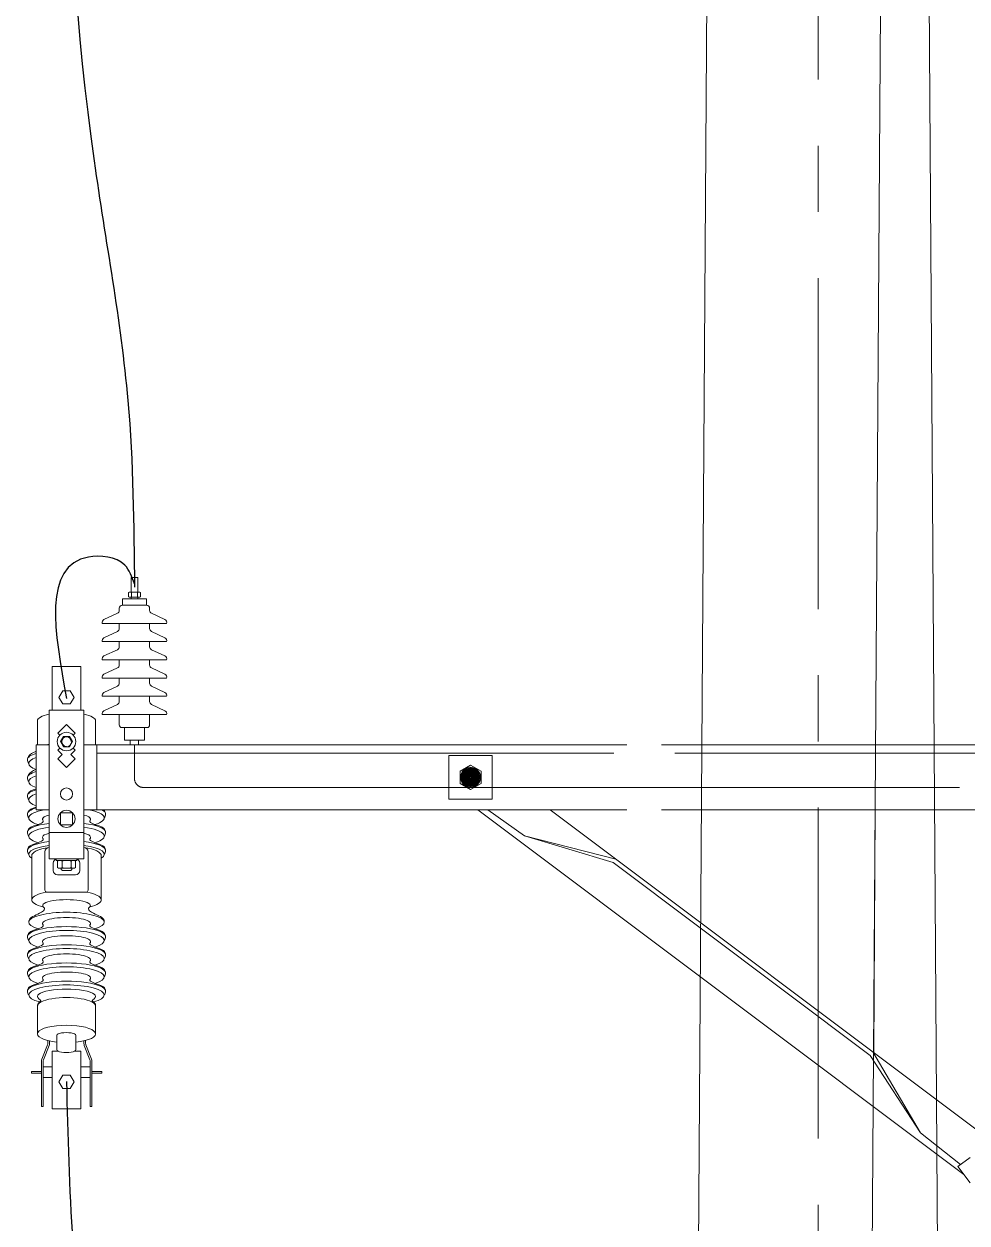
# Model space of a CAD drawing. Header units: millimetres. Extents: x 330554 to 656471, y 11007 to 130943.
# Drawn here: x 386369 to 387454, y 96923 to 98303 of the extents above; entities that cross this region are included whole.
import ezdxf

# ---------------------------------------------------------------- set-up
doc = ezdxf.new("R2010")
doc.units = ezdxf.units.MM
doc.header["$LTSCALE"] = 6
doc.linetypes.add('CENTER', pattern=[50.8, 31.75, -6.35, 6.35, -6.35])
doc.linetypes.add('DASHED', pattern=[19.05, 12.7, -6.35])
for name, color, linetype, lineweight in [('Co ban', 3, 'Continuous', 13), ('Duong day', 5, 'Continuous', 30), ('Net 0.15', 140, 'Continuous', 15), ('Truc', 6, 'Continuous', 9)]:
    doc.layers.add(name, color=color, linetype=linetype, lineweight=lineweight)

msp = doc.modelspace()

# ---------------------------------------------------------------- linework, layer by layer
at = {"layer": 'Co ban'}
for p, q in [((386401.406, 97563.289), (386434.265, 97563.289)), ((386401.406, 97513.083), (386401.406, 97563.289)), ((386434.265, 97563.289), (386434.265, 97513.083)), ((386413.505, 97535.326), (386409.175, 97527.826)), ((386422.165, 97535.326), (386413.505, 97535.326)), ((386426.496, 97527.826), (386422.165, 97535.326)), ((386409.175, 97527.826), (386413.505, 97520.326)), ((386413.505, 97520.326), (386422.165, 97520.326)), ((386422.165, 97520.326), (386426.496, 97527.826)), ((386437.835, 97513.083), (386397.835, 97513.083)), ((386397.835, 97513.083), (386397.835, 97507.083)), ((386437.835, 97513.083), (386397.835, 97513.083)), ((386397.835, 97512.177), (386397.835, 97497.585)), ((386437.835, 97507.083), (386437.835, 97513.083)), ((386437.835, 97446.211), (386437.835, 97512.177)), ((386384.335, 97500.703), (386384.335, 97473.312)), ((386397.835, 97342.177), (386397.835, 97497.585)), ((386407.826, 97486.688), (386417.725, 97496.588)), ((386417.725, 97496.588), (386427.625, 97486.688)), ((386451.335, 97500.703), (386451.335, 97473.312)), ((386410.144, 97484.37), (386407.826, 97486.688)), ((386414.371, 97482.99), (386410.907, 97476.99)), ((386410.907, 97476.99), (386414.371, 97470.99)), ((386421.299, 97482.99), (386414.371, 97482.99)), ((386424.764, 97476.99), (386421.299, 97482.99)), ((386421.299, 97470.99), (386424.764, 97476.99)), ((386427.625, 97486.688), (386425.418, 97484.482)), ((386407.936, 97467.09), (386410.298, 97469.452)), ((386412.886, 97462.141), (386407.936, 97467.09)), ((386407.936, 97457.191), (386412.886, 97462.141)), ((386414.371, 97470.99), (386421.299, 97470.99)), ((386427.735, 97467.09), (386422.785, 97462.141)), ((386422.785, 97462.141), (386427.735, 97457.191)), ((386425.373, 97469.452), (386427.735, 97467.09)), ((386417.835, 97447.291), (386407.936, 97457.191)), ((386427.735, 97457.191), (386417.835, 97447.291)), ((386437.835, 97446.211), (386437.835, 97342.177)), ((386410.835, 97395.085), (386424.835, 97395.085)), ((386410.835, 97381.085), (386410.835, 97395.085)), ((386424.835, 97395.085), (386424.835, 97381.085)), ((386424.835, 97381.085), (386410.835, 97381.085)), ((386397.835, 97372.177), (386437.835, 97372.177)), ((386392.835, 97350.084), (386392.835, 97307.084)), ((386442.835, 97307.084), (386442.835, 97350.084)), ((386377.856, 97295.073), (386377.856, 97346.039)), ((386397.835, 97342.177), (386437.835, 97342.177)), ((386402.542, 97328.741), (386402.542, 97337.07)), ((386405.835, 97342.177), (386405.835, 97340.177)), ((386429.835, 97342.177), (386405.835, 97342.177)), ((386405.835, 97340.177), (386429.835, 97340.177)), ((386407.443, 97339.271), (386407.443, 97332.084)), ((386407.542, 97342.07), (386428.129, 97342.07)), ((386410.041, 97340.177), (386425.63, 97340.177)), ((386412.639, 97339.271), (386412.639, 97332.084)), ((386423.031, 97339.271), (386423.031, 97332.084)), ((386428.228, 97339.271), (386428.228, 97332.084)), ((386429.835, 97340.177), (386429.835, 97342.177)), ((386433.129, 97337.07), (386433.129, 97328.741)), ((386457.815, 97295.073), (386457.815, 97345.236)), ((386402.542, 97328.741), (386402.542, 97330.703)), ((386428.129, 97323.741), (386407.542, 97323.741)), ((386410.041, 97331.177), (386425.63, 97331.177)), ((386411.835, 97331.177), (386411.835, 97329.769)), ((386411.835, 97329.769), (386413.035, 97328.569)), ((386413.035, 97328.569), (386422.635, 97328.569)), ((386423.835, 97329.769), (386422.635, 97328.569)), ((386423.835, 97329.769), (386423.835, 97331.177)), ((386433.129, 97330.703), (386433.129, 97328.741)), ((386394.242, 97303.606), (386441.428, 97303.606)), ((386384.335, 97172.381), (386384.335, 97140.473)), ((386451.335, 97172.381), (386451.335, 97140.473)), ((386398.218, 97132.367), (386396.223, 97132.833)), ((386396.223, 97132.833), (386396.223, 97129.584)), ((386398.218, 97129.585), (386398.218, 97132.367)), ((386406.685, 97138.851), (386406.685, 97122.099)), ((386428.607, 97122.099), (386428.607, 97138.851)), ((386437.833, 97132.367), (386439.829, 97132.833)), ((386437.833, 97129.585), (386437.833, 97132.367)), ((386439.829, 97132.833), (386439.829, 97129.584)), ((386395.872, 97127.746), (386389.439, 97111.477)), ((386391.294, 97110.742), (386397.728, 97127.011)), ((386401.406, 97120.762), (386407.719, 97120.762)), ((386401.406, 97054.416), (386401.406, 97120.762)), ((386427.573, 97120.762), (386434.265, 97120.762)), ((386434.265, 97120.762), (386434.265, 97054.416)), ((386444.757, 97110.742), (386438.324, 97127.011)), ((386440.179, 97127.746), (386446.613, 97111.477)), ((386388.948, 97108.903), (386388.948, 97056.73)), ((386390.944, 97056.73), (386390.944, 97108.904)), ((386390.944, 97102.569), (386401.406, 97102.569)), ((386390.944, 97090.113), (386390.944, 97102.569)), ((386445.108, 97102.569), (386434.265, 97102.569)), ((386445.108, 97056.73), (386445.108, 97108.904)), ((386445.108, 97090.113), (386445.108, 97102.569)), ((386447.103, 97108.903), (386447.103, 97056.73)), ((386377.342, 97095.344), (386377.342, 97097.337)), ((386377.342, 97097.337), (386388.948, 97097.337)), ((386388.948, 97095.344), (386377.342, 97095.344)), ((386401.406, 97090.113), (386390.944, 97090.113)), ((386413.505, 97092.799), (386409.175, 97085.299)), ((386422.165, 97092.799), (386413.505, 97092.799)), ((386426.496, 97085.299), (386422.165, 97092.799)), ((386434.265, 97090.113), (386445.108, 97090.113)), ((386458.329, 97097.337), (386447.103, 97097.337)), ((386447.103, 97095.344), (386458.329, 97095.344)), ((386458.329, 97095.344), (386458.329, 97097.337)), ((386409.175, 97085.299), (386413.505, 97077.799)), ((386413.505, 97077.799), (386422.165, 97077.799)), ((386422.165, 97077.799), (386426.496, 97085.299)), ((386388.948, 97056.73), (386390.944, 97056.73)), ((386434.265, 97054.416), (386401.406, 97054.416)), ((386447.103, 97056.73), (386445.108, 97056.73))]:
    msp.add_line(p, q, dxfattribs=at)
for points in [[(386492.072, 97649.173), (386492.072, 97665.918), (386500.016, 97665.918), (386500.016, 97649.173)], [(386482.162, 97634.086), (386482.162, 97641.364), (386509.925, 97641.364), (386509.925, 97634.086)], [(386490.848, 97649.173), (386501.24, 97649.173)], [(386490.848, 97643.173), (386501.24, 97643.173)], [(386500.016, 97643.173), (386500.016, 97641.364), (386492.072, 97641.364), (386492.072, 97643.173)], [(386492.58, 97643.707), (386492.58, 97648.638)], [(386499.508, 97643.707), (386499.508, 97648.638)], [(386510.53, 97493.113), (386509.892, 97493.113)], [(386397.835, 97398.329), (386382.946, 97398.329), (386382.946, 97473.329), (386397.835, 97473.329)], [(386940.911, 97473.312), (386437.835, 97473.312)], [(386452.835, 97398.312), (386452.835, 97473.312)], [(386452.835, 97463.657), (387047.938, 97463.657)], [(387062.828, 97473.312), (386940.911, 97473.312)], [(387375.636, 97473.312), (387102.828, 97473.312)], [(387117.938, 97463.657), (387375.571, 97463.657)], [(387375.571, 97463.657), (387847.954, 97463.657)], [(388528.057, 97473.312), (387375.636, 97473.312)], [(386437.835, 97398.312), (387062.828, 97398.312)], [(386891.257, 97398.329), (387450.803, 96978.669)], [(386902.798, 97398.312), (386944.958, 97368.495)], [(387482.946, 97017.062), (386974.59, 97398.329)], [(387102.828, 97398.312), (387375.134, 97398.312)], [(387375.134, 97398.312), (388528.057, 97398.312)], [(387049.946, 97341.812), (386944.958, 97368.495), (387046.946, 97337.812), (387342.946, 97115.812), (387400.958, 97026.495), (387345.946, 97119.812)], [(387446.875, 96990.009), (387400.958, 97026.495)], [(387457.946, 96969.145), (387443.946, 96987.812), (387457.946, 96998.312)]]:
    msp.add_lwpolyline(points, dxfattribs=at)
for points in [[(386502.972, 97643.707, -0.30850374), (386499.508, 97643.707, -0.15425187), (386492.58, 97643.707, -0.30850374), (386489.116, 97643.707), (386489.116, 97648.638, -0.30850374), (386492.58, 97648.638, -0.15425187), (386499.508, 97648.638, -0.30850374), (386502.972, 97648.638)], [(386482.162, 97634.086, 0.41421356), (386478.562, 97630.486), (386478.562, 97628.059, -0.29147342), (386476.484, 97624.796), (386460.922, 97617.54, 0.38547249), (386459.046, 97613.086), (386533.041, 97613.086, 0.38547249), (386531.165, 97617.54), (386515.604, 97624.796, -0.29147342), (386513.525, 97628.059), (386513.525, 97630.486, 0.41421356), (386509.925, 97634.086)], [(386481.557, 97493.113, -0.41421356), (386478.557, 97496.113), (386478.557, 97508.086), (386513.53, 97508.086), (386513.53, 97496.113, -0.41421356), (386510.53, 97493.113)]]:
    msp.add_lwpolyline(points, format="xyb", close=True, dxfattribs=at)
for points in [[(386478.562, 97613.086), (386478.562, 97607.059, -0.29147342), (386476.484, 97603.796), (386460.922, 97596.54, 0.38547249), (386459.046, 97592.086), (386533.041, 97592.086, 0.38547249), (386531.165, 97596.54), (386515.604, 97603.796, -0.29147342), (386513.525, 97607.059), (386513.525, 97613.086)], [(386478.562, 97592.086), (386478.562, 97586.059, -0.29147342), (386476.484, 97582.796), (386460.922, 97575.54, 0.38547249), (386459.046, 97571.086), (386533.041, 97571.086, 0.38547249), (386531.165, 97575.54), (386515.604, 97582.796, -0.29147342), (386513.525, 97586.059), (386513.525, 97592.086)], [(386478.562, 97571.086), (386478.562, 97565.059, -0.29147342), (386476.484, 97561.796), (386460.922, 97554.54, 0.38547249), (386459.046, 97550.086), (386533.041, 97550.086, 0.38547249), (386531.165, 97554.54), (386515.604, 97561.796, -0.29147342), (386513.525, 97565.059), (386513.525, 97571.086)], [(386478.562, 97550.086), (386478.562, 97544.059, -0.29147342), (386476.484, 97540.796), (386460.922, 97533.54, 0.38547249), (386459.046, 97529.086), (386533.041, 97529.086, 0.38547249), (386531.165, 97533.54), (386515.604, 97540.796, -0.29147342), (386513.525, 97544.059), (386513.525, 97550.086)], [(386478.562, 97529.086), (386478.562, 97523.059, -0.29147342), (386476.484, 97519.796), (386460.922, 97512.54, 0.38547249), (386459.046, 97508.086), (386533.041, 97508.086, 0.38547249), (386531.165, 97512.54), (386515.604, 97519.796, -0.29147342), (386513.525, 97523.059), (386513.525, 97529.086)]]:
    msp.add_lwpolyline(points, format="xyb", dxfattribs=at)
for points in [[(386507.417, 97478.774), (386484.67, 97478.774), (386484.67, 97493.113), (386507.417, 97493.113)], [(386500.804, 97473.312), (386491.284, 97473.312), (386491.284, 97478.774), (386500.804, 97478.774)], [(386907.938, 97410.829), (386857.938, 97410.829), (386857.938, 97460.829), (386907.938, 97460.829)], [(386882.938, 97449.685), (386894.938, 97442.757), (386894.938, 97428.901), (386882.938, 97421.972), (386870.938, 97428.901), (386870.938, 97442.757)]]:
    msp.add_lwpolyline(points, close=True, dxfattribs=at)
at = {"layer": 'Co ban', "const_width": 10.75}
for points in [[(386877.313, 97435.829, 1), (386888.563, 97435.829, 1)], [(386877.321, 97435.812, 1), (386888.571, 97435.812, 1)]]:
    msp.add_lwpolyline(points, format="xyb", close=True, dxfattribs=at)
at = {"layer": 'Co ban'}
for centre, radius in [((386417.835, 97476.99), 10.66), ((386417.835, 97476.99), 6), ((386882.938, 97435.829), 11.532), ((386417.835, 97416.668), 7), ((386417.835, 97388.085), 9.899)]:
    msp.add_circle(centre, radius, dxfattribs=at)
for centre, radius, start, end in [((386417.835, 97476.99), 5.534, 0, 270), ((386397.835, 97350.084), 5, 90, 180), ((386437.835, 97350.084), 5, 0, 90), ((386407.542, 97337.07), 5, 90, 180), ((386410.041, 97336.002), 4.175, 51.515643, 128.484357), ((386417.835, 97324.838), 15.339, 70.199633, 109.800367), ((386425.63, 97336.002), 4.175, 51.515643, 128.484357), ((386428.129, 97337.07), 5, 0, 90), ((386407.542, 97328.741), 5, 180, 270), ((386410.041, 97335.352), 4.175, 231.515643, 308.484357), ((386417.835, 97346.517), 15.339, 250.199633, 289.800367), ((386425.63, 97335.352), 4.175, 231.515643, 308.484357), ((386428.129, 97328.741), 5, 270, 0), ((386397.835, 97307.084), 5, 180, 224.063208), ((386437.835, 97307.084), 5, 315.936792, 0), ((386391.223, 97129.584), 5, 338.423015, 0), ((386391.218, 97129.585), 7, 338.423015, 0), ((386444.833, 97129.585), 7, 180, 201.576985), ((386444.829, 97129.584), 5, 180, 201.576985), ((386395.948, 97108.903), 7, 158.423015, 180), ((386395.944, 97108.904), 5, 158.423015, 180), ((386440.108, 97108.904), 5, 0, 21.576985), ((386440.103, 97108.903), 7, 0, 21.576985)]:
    msp.add_arc(centre, radius, start, end, dxfattribs=at)
for centre, major_axis, ratio, start_param, end_param in [((386417.835, 97500.703), (-33.5, 0), 0.29850746, 5.35216394, 6.28318531), ((386417.835, 97466.08), (-33.5, 0), 0.29850746, 5.35216394, 5.47474841), ((386417.835, 97456.196), (-45, 0), 0.25555556, 5.60351149, 6.28318531), ((386417.835, 97451.813), (-43.5, 0), 0.26436782, 5.64738666, 6.91898395), ((386417.835, 97430.895), (-43.5, 0), 0.26436782, 5.64738666, 6.91898395), ((386417.835, 97435.278), (-45, 0), 0.25555556, 5.60351149, 6.28318531), ((386417.835, 97414.36), (-45, 0), 0.25555556, 5.60351149, 6.28318531), ((386417.835, 97409.977), (-43.5, 0), 0.26436782, 5.64738666, 6.91898395), ((386417.835, 97393.442), (-45, 0), 0.25555556, 5.60351149, 6.28318531), ((386417.835, 97389.059), (-43.5, 0), 0.26436782, 5.34818617, 7.00266316), ((386417.835, 97388.004), (-27.5, 0), 0.23636364, 5.52672892, 6.28318531), ((386417.835, 97388.004), (-27.5, 0), 0.23636364, 3.14159265, 3.89804904), ((386417.835, 97389.059), (-43.5, 0), 0.26436782, 2.4221148, 4.07659179), ((386417.835, 97393.442), (-45, 0), 0.25555556, 3.14159265, 3.5788162), ((386417.835, 97368.141), (-43.5, 0), 0.26436782, 5.19012529, 7.00266316), ((386417.835, 97372.525), (-45, 0), 0.25555556, 5.17294297, 6.28318531), ((386417.835, 97372.525), (-45, 0), 0.25555556, 3.14159265, 4.25183499), ((386417.835, 97368.141), (-43.5, 0), 0.26436782, 2.4221148, 4.23465267), ((386417.835, 97367.086), (-27.5, 0), 0.23636364, 5.52672892, 6.28318531), ((386417.835, 97367.086), (-27.5, 0), 0.23636364, 3.14159265, 3.89804904), ((386417.835, 97347.223), (-43.5, 0), 0.26436782, 5.19012529, 6.68825233), ((386417.835, 97351.607), (-45, 0), 0.25555556, 5.17294297, 6.28318531), ((386417.835, 97345.69), (-40, 0), 0.275, 5.23598776, 6.31496292), ((386417.835, 97351.607), (-45, 0), 0.25555556, 3.14159265, 4.25183499), ((386417.835, 97347.223), (-43.5, 0), 0.26436782, 2.73652563, 4.23465267), ((386417.835, 97345.69), (-40, 0), 0.275, 3.10981504, 4.1887902), ((386417.835, 97294.723), (-39.973, 0), 0.27533574, 5.34375924, 7.11711175), ((386417.835, 97288.073), (-27.5, 0), 0.25454545, 2.92558649, 6.49919147), ((386417.835, 97294.723), (-39.973, 0), 0.27533574, 2.30766621, 4.08101872), ((386417.835, 97269.014), (-43.5, 0), 0.26436782, 2.4221148, 7.00266316), ((386417.835, 97267.959), (-27.5, 0), 0.23636364, 3.14159265, 6.28318531), ((386417.835, 97248.096), (-43.5, 0), 0.26436782, 2.4221148, 7.00266316), ((386417.835, 97252.48), (-45, 0), 0.25555556, 3.14159265, 6.28318531), ((386417.835, 97247.041), (-27.5, 0), 0.23636364, 3.14159265, 6.28318531), ((386417.835, 97227.178), (-43.5, 0), 0.26436782, 2.4221148, 7.00266316), ((386417.835, 97231.562), (-45, 0), 0.25555556, 3.14159265, 6.28318531), ((386417.835, 97226.123), (-27.5, 0), 0.23636364, 3.14159265, 6.28318531), ((386417.835, 97206.26), (-43.5, 0), 0.26436782, 2.4221148, 7.00266316), ((386417.835, 97210.644), (-45, 0), 0.25555556, 3.14159265, 6.28318531), ((386417.835, 97189.726), (-45, 0), 0.25555556, 3.14159265, 6.28318531), ((386417.835, 97205.205), (-27.5, 0), 0.23636364, 3.14159265, 6.28318531), ((386417.835, 97185.342), (-43.5, 0), 0.26436782, 2.35980866, 7.06496931), ((386417.835, 97183.5), (-33.5, 0), 0.25373134, 2.83688433, 6.58789363), ((386417.835, 97172.381), (-33.5, 0), 0.29850746, 3.14159265, 6.28318531), ((386417.835, 97140.473), (-33.5, 0), 0.29850746, 1.89815558, 7.51466013), ((386417.646, 97138.851), (-10.961, 0), 0.28759509, 3.14159265, 6.28318531)]:
    msp.add_ellipse(centre, major_axis=major_axis, ratio=ratio, start_param=start_param, end_param=end_param, dxfattribs=at)
at = {"layer": 'Co ban', "extrusion": (0, 0, -1)}
for centre, major_axis, ratio, start_param in [((386417.835, 97500.703), (33.5, 0), 0.29850746, 5.35216394), ((386417.646, 97122.099), (-10.961, 0), 0.28759509, 3.14159265)]:
    msp.add_ellipse(centre, major_axis=major_axis, ratio=ratio, start_param=start_param, end_param=6.28318531, dxfattribs=at)
at = {"layer": 'Co ban'}
for points, knots in [([(386382.835, 97465.792), (386382.738, 97465.752), (386378.538, 97464.053), (386374.979, 97462.084), (386372.179, 97455.829), (386373.562, 97453.254), (386374.335, 97451.813)], [13.61565386, 13.61565386, 13.61565386, 13.61565386, 13.86164604, 24.27749077, 27.92630075, 32.55932934, 32.55932934, 32.55932934, 32.55932934]), ([(386382.835, 97444.874), (386382.738, 97444.834), (386378.538, 97443.135), (386374.979, 97441.166), (386372.179, 97434.911), (386373.562, 97432.336), (386374.335, 97430.895)], [13.61565386, 13.61565386, 13.61565386, 13.61565386, 13.86164604, 24.27749077, 27.92630075, 32.55932934, 32.55932934, 32.55932934, 32.55932934]), ([(386382.835, 97422.522), (386378.204, 97420.988), (386374.149, 97420.009), (386372.439, 97413.48), (386373.564, 97411.401), (386374.335, 97409.977)], [11.17873237, 11.17873237, 11.17873237, 11.17873237, 23.47047705, 25.60188785, 30.23491644, 30.23491644, 30.23491644, 30.23491644]), ([(386382.835, 97401.604), (386378.204, 97400.07), (386374.149, 97399.091), (386372.439, 97392.562), (386373.564, 97390.483), (386374.335, 97389.059)], [11.17873237, 11.17873237, 11.17873237, 11.17873237, 23.47047705, 25.60188785, 30.23491644, 30.23491644, 30.23491644, 30.23491644]), ([(386460.402, 97398.312), (386461.245, 97397.597), (386462.273, 97396.222), (386463.232, 97392.562), (386462.106, 97390.483), (386461.335, 97389.059)], [19.55264154, 19.55264154, 19.55264154, 19.55264154, 23.47047705, 25.60188785, 30.23491644, 30.23491644, 30.23491644, 30.23491644]), ([(386385.879, 97180.95), (386387.441, 97179.821), (386388.419, 97178.852), (386387.974, 97177.935), (386385.96, 97176.626), (386384.335, 97174.63), (386384.336, 97173.413), (386384.335, 97171.925)], [5.96185018, 5.96185018, 5.96185018, 5.96185018, 7.02492763, 8.38998586, 9.41618036, 16.02065823, 16.55792139, 16.55792139, 16.55792139, 16.55792139]), ([(386449.792, 97180.95), (386448.23, 97179.821), (386447.252, 97178.852), (386447.697, 97177.935), (386449.711, 97176.626), (386451.335, 97174.63), (386451.335, 97173.413), (386451.335, 97171.925)], [5.96185018, 5.96185018, 5.96185018, 5.96185018, 7.02492763, 8.38998586, 9.41618036, 16.02065823, 16.55792139, 16.55792139, 16.55792139, 16.55792139])]:
    msp.add_open_spline(points, degree=3, knots=knots, dxfattribs=at)
for points in [[(386390.335, 97388.004), (386390.383, 97386.84), (386391.045, 97385.904), (386387.224, 97382.32), (386373.298, 97374.605), (386372.835, 97372.525), (386374.335, 97368.141)], [(386445.335, 97388.004), (386445.288, 97386.84), (386444.626, 97385.904), (386448.446, 97382.32), (386462.373, 97374.605), (386462.835, 97372.525), (386461.335, 97368.141)], [(386390.335, 97367.086), (386390.383, 97365.922), (386391.045, 97364.986), (386387.224, 97361.402), (386373.298, 97353.687), (386372.835, 97351.607), (386374.335, 97347.223)], [(386445.335, 97367.086), (386445.288, 97365.922), (386444.626, 97364.986), (386448.446, 97361.402), (386462.373, 97353.687), (386462.835, 97351.607), (386461.335, 97347.223)], [(386390.974, 97286.573), (386392.364, 97285.27), (386392.456, 97284.31), (386388.949, 97280.597), (386380.787, 97276.45), (386374.675, 97271.368), (386374.335, 97269.014)], [(386444.696, 97286.573), (386443.306, 97285.27), (386443.215, 97284.31), (386446.721, 97280.597), (386454.884, 97276.45), (386460.996, 97271.368), (386461.335, 97269.014)], [(386390.335, 97267.959), (386390.383, 97266.795), (386391.045, 97265.859), (386387.224, 97262.275), (386373.298, 97254.56), (386372.835, 97252.48), (386374.335, 97248.096)], [(386445.335, 97267.959), (386445.288, 97266.795), (386444.626, 97265.859), (386448.446, 97262.275), (386462.373, 97254.56), (386462.835, 97252.48), (386461.335, 97248.096)], [(386390.335, 97247.041), (386390.383, 97245.878), (386391.045, 97244.941), (386387.224, 97241.357), (386373.298, 97233.642), (386372.835, 97231.562), (386374.335, 97227.178)], [(386445.335, 97247.041), (386445.288, 97245.878), (386444.626, 97244.941), (386448.446, 97241.357), (386462.373, 97233.642), (386462.835, 97231.562), (386461.335, 97227.178)], [(386390.335, 97226.123), (386390.383, 97224.96), (386391.045, 97224.023), (386387.224, 97220.44), (386373.298, 97212.724), (386372.835, 97210.644), (386374.335, 97206.26)], [(386445.335, 97226.123), (386445.288, 97224.96), (386444.626, 97224.023), (386448.446, 97220.44), (386462.373, 97212.724), (386462.835, 97210.644), (386461.335, 97206.26)], [(386390.335, 97205.205), (386390.383, 97204.042), (386391.045, 97203.105), (386387.224, 97199.522), (386373.298, 97191.806), (386372.835, 97189.726), (386374.335, 97185.342)], [(386445.335, 97205.205), (386445.288, 97204.042), (386444.626, 97203.105), (386448.446, 97199.522), (386462.373, 97191.806), (386462.835, 97189.726), (386461.335, 97185.342)]]:
    msp.add_spline(points, degree=3, dxfattribs=at)
at = {"layer": 'Duong day', "linetype": 'DASHED', "lineweight": 20, "ltscale": 2}
msp.add_lwpolyline([(387674.46, 97424.231), (386506.109, 97424.231, -0.41421356), (386496.109, 97434.231), (386496.109, 97473.312)], format="xyb", dxfattribs=at)
msp.add_lwpolyline([(386517.292, 97424.265), (387407.641, 97424.265)], dxfattribs=at)
at = {"layer": 'Duong day'}
for points, knots in [([(386418.005, 100725.453), (386417.962, 100702.181), (386418.087, 100140.298), (386427.132, 99283.944), (386405.507, 98348.858), (386493.887, 97891.349), (386495.39, 97726.443), (386496.044, 97654.669)], [1581.92913089, 1581.92913089, 1581.92913089, 1581.92913089, 1651.56672671, 3263.41544462, 4162.08269861, 4441.00130047, 4655.9591196, 4655.9591196, 4655.9591196, 4655.9591196]), ([(386417.835, 97085.527), (386420.696, 96962.351), (386427.11, 96686.122), (386623.418, 96272.092), (386868.759, 96008.14), (386991.866, 95835.243), (387014.788, 95800.745)], [0, 0, 0, 0, 366.90595358, 822.80291742, 1329.49765952, 1452.46805134, 1452.46805134, 1452.46805134, 1452.46805134])]:
    msp.add_open_spline(points, degree=3, knots=knots, dxfattribs=at)
msp.add_spline([(386496.012, 97658.493), (386484.768, 97680.182), (386442.957, 97689.411), (386417.809, 97526.543)], degree=3, dxfattribs=at)
at = {"layer": 'Net 0.15'}
for p, q in [((387182.965, 102500.412), (387138.097, 95800.745)), ((387427.821, 95800.745), (387382.958, 102500.412))]:
    msp.add_line(p, q, dxfattribs=at)
for points in [[(387627.813, 95800.745), (387582.95, 102500.412), (387382.958, 102500.412), (387338.089, 95800.745)], [(387348.966, 97424.265), (387348.966, 97424.231)], [(387348.792, 97398.312), (387346.922, 97119.08)]]:
    msp.add_lwpolyline(points, dxfattribs=at)
at = {"layer": 'Truc', "linetype": 'CENTER', "ltscale": 2}
msp.add_line((387282.962, 95800.745), (387282.962, 102630.646), dxfattribs=at)

doc.saveas('drawing.dxf')
